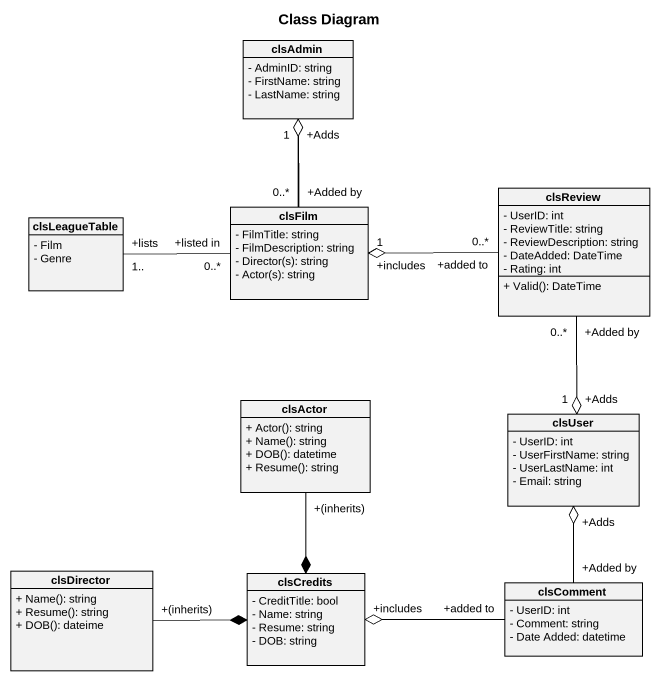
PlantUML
@startuml
title Class Diagram
hide circle
hide empty members
skinparam classAttributeIconSize 0
class clsAdmin {
  - AdminID: string
  - FirstName: string
  - LastName: string
}
class clsReview {
  - UserID: int
  - ReviewTitle: string
  - ReviewDescription: string
  - DateAdded: DateTime
  - Rating: int
  + Valid(): DateTime
}
class clsLeagueTable {
  - Film
  - Genre
}
class clsFilm {
  - FilmTitle: string
  - FilmDescription: string
  {field} - Director(s): string
  {field} - Actor(s): string
}
class clsActor {
  + Actor(): string
  + Name(): string
  + DOB(): datetime
  + Resume(): string
}
class clsUser {
  - UserID: int
  - UserFirstName: string
  - UserLastName: int
  - Email: string
}
class clsDirector {
  + Name(): string
  + Resume(): string
  + DOB(): dateime
}
class clsCredits {
  - CreditTitle: bool
  - Name: string
  - Resume: string
  - DOB: string
}
class clsComment {
  - UserID: int
  - Comment: string
  - Date Added: datetime
}
clsAdmin "+Adds\n1" -- "+Added by\n0..*" clsFilm
clsReview "+added to" -left-o "+includes" clsFilm
clsReview "+Added by\n0..*" --o "+Adds\n1" clsUser
clsFilm -up-o clsAdmin
clsFilm "1" -right- "0..*" clsReview
clsFilm "+listed in\n0..*" -left- "+lists\n1.." clsLeagueTable
clsActor "+(inherits)" -- clsCredits
clsActor --* clsCredits
clsUser "+Adds" -- "+Added by" clsComment
clsDirector "+(inherits)" -right- clsCredits
clsDirector -right-* clsCredits
clsCredits "+includes" -right- "+added to" clsComment
clsComment -up-o clsUser
clsComment -left-o clsCredits
@enduml
